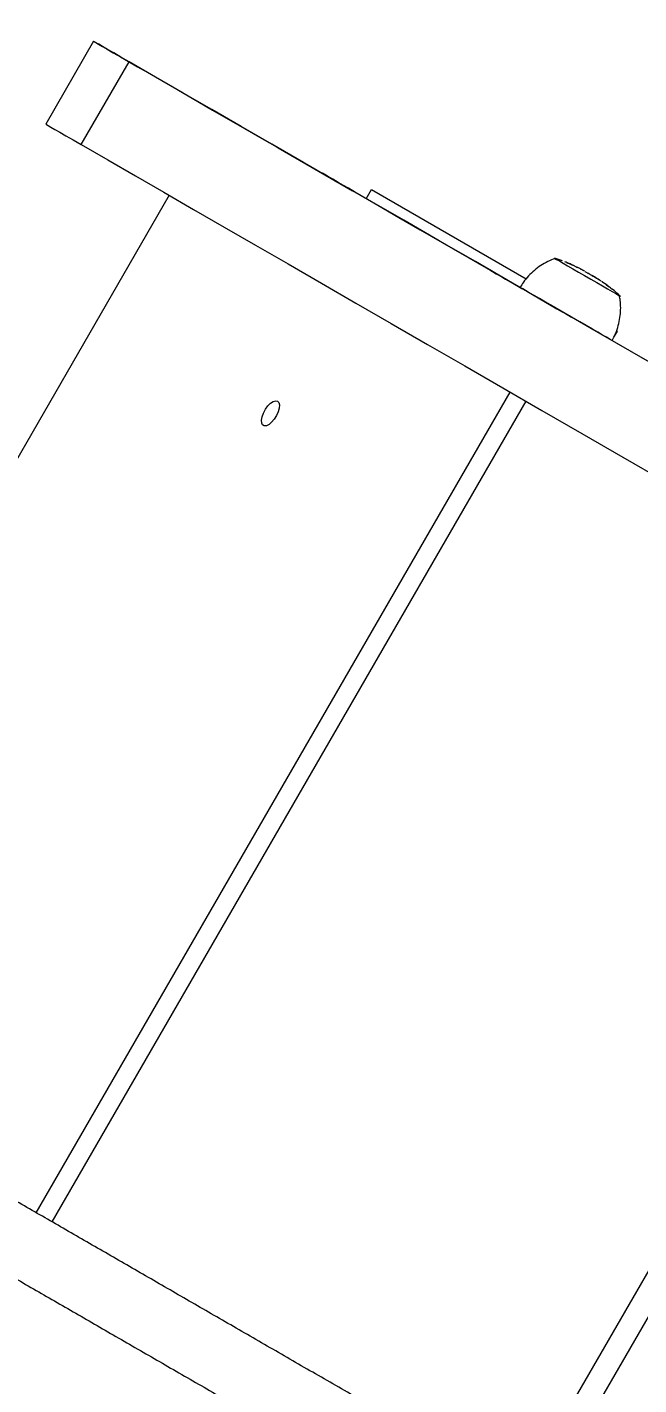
# Model space of a CAD drawing. Header units: millimetres. Extents: x -6006 to 5875, y -6399 to 6717.
# Drawn here: x 1136.8 to 1309.4, y 3078 to 3461.3 of the extents above; entities that cross this region are included whole.
import ezdxf

# ---------------------------------------------------------------- set-up
doc = ezdxf.new("R2010")
doc.units = ezdxf.units.MM
for name, color, linetype in [('DIKOM_ОБЪЕКТ', 7, 'Continuous'), ('DIKOM_РАЗМЕР_ЗОНА', 7, 'Continuous'), ('DIKOM_РАЗМЕР_ОБЪЕКТА', 7, 'Continuous')]:
    doc.layers.add(name, color=color, linetype=linetype)
doc.styles.add('style1', font='arial.ttf', dxfattribs={"width": 0.8})
doc.dimstyles.new('1-50', dxfattribs={"dimtxt": 300, "dimasz": 200, "dimexe": 100, "dimexo": 0, "dimgap": 100, "dimtad": 0, "dimdec": 0, "dimtxsty": 'style1', "dimcen": 0, "dimclrd": 7, "dimclre": 7, "dimadec": 1, "dimazin": 2, "dimtfac": 1, "dimtdec": 0, "dimtmove": 1, "dimatfit": 3, "dimfxl": 0, "dimlwd": 25, "dimlwe": 18, "dimarcsym": 0})

# ---------------------------------------------------------------- blocks, each defined once
blk = doc.blocks.new('*D15')
at = {"layer": 'Defpoints', "color": 0, "transparency": 16777216}
for p in [(-4354.46, 4593.05), (3409.28, 4593.05), (-1328.61, -3571.89)]:
    blk.add_point(p, dxfattribs=at)
at = {"layer": 'DIKOM_РАЗМЕР_ОБЪЕКТА', "color": 7, "lineweight": 18, "transparency": 16777216}
for p, q in [((3409.28, 4593.05), (-4454.46, 4593.05)), ((-1328.61, -3571.89), (-4454.46, -3571.89))]:
    blk.add_line(p, q, dxfattribs=at)
at = {"layer": 'DIKOM_РАЗМЕР_ОБЪЕКТА', "color": 7, "lineweight": 25, "transparency": 16777216}
for p, q in [((-4354.46, 4393.05), (-4354.46, 968.7)), ((-4354.46, -3371.89), (-4354.46, 52.46))]:
    blk.add_line(p, q, dxfattribs=at)
at = {"layer": 'DIKOM_РАЗМЕР_ОБЪЕКТА', "color": 7, "transparency": 16777216}
for points in [[(-4387.8, 4393.05), (-4321.13, 4393.05), (-4354.46, 4593.05)], [(-4387.8, -3371.89), (-4321.13, -3371.89), (-4354.46, -3571.89)]]:
    blk.add_solid(points, dxfattribs=at)
at = {"layer": 'DIKOM_РАЗМЕР_ОБЪЕКТА', "color": 0, "transparency": 16777216, "insert": (-4354.46, 510.58), "char_height": 300, "attachment_point": 5, "rotation": 90, "style": 'style1'}
blk.add_mtext('8150', dxfattribs=at)
blk = doc.blocks.new('*D16')
at = {"layer": 'Defpoints', "color": 0, "transparency": 16777216}
for p in [(3934.59, 4272.92), (-3710.11, -290.96), (3934.59, -4791.62)]:
    blk.add_point(p, dxfattribs=at)
at = {"layer": 'DIKOM_РАЗМЕР_ОБЪЕКТА', "color": 7, "lineweight": 18, "transparency": 16777216}
for p, q in [((3934.59, 4272.92), (3934.59, -4891.62)), ((-3710.11, -290.96), (-3710.11, -4891.62))]:
    blk.add_line(p, q, dxfattribs=at)
at = {"layer": 'DIKOM_РАЗМЕР_ОБЪЕКТА', "color": 7, "lineweight": 25, "transparency": 16777216}
for p, q in [((-3510.11, -4791.62), (-1432.64, -4791.62)), ((3734.59, -4791.62), (-518.7, -4791.62))]:
    blk.add_line(p, q, dxfattribs=at)
at = {"layer": 'DIKOM_РАЗМЕР_ОБЪЕКТА', "color": 7, "transparency": 16777216}
for points in [[(-3510.11, -4758.29), (-3510.11, -4824.96), (-3710.11, -4791.62)], [(3734.59, -4758.29), (3734.59, -4824.96), (3934.59, -4791.62)]]:
    blk.add_solid(points, dxfattribs=at)
at = {"layer": 'DIKOM_РАЗМЕР_ОБЪЕКТА', "color": 0, "transparency": 16777216, "insert": (-975.67, -4791.62), "char_height": 300, "attachment_point": 5, "style": 'style1'}
blk.add_mtext('7650', dxfattribs=at)
blk = doc.blocks.new('*D14')
at = {"layer": 'Defpoints', "color": 0, "transparency": 16777216}
for p in [(3463.26, 6716.57), (-5809.49, -5571.89), (-1350.38, -5571.89)]:
    blk.add_point(p, dxfattribs=at)
at = {"layer": 'DIKOM_РАЗМЕР_ЗОНА', "color": 7, "lineweight": 18, "transparency": 16777216}
for p, q in [((3463.26, 6716.57), (-5909.49, 6716.57)), ((-1350.38, -5571.89), (-5909.49, -5571.89))]:
    blk.add_line(p, q, dxfattribs=at)
at = {"layer": 'DIKOM_РАЗМЕР_ЗОНА', "color": 7, "lineweight": 25, "transparency": 16777216}
for p, q in [((-5809.49, 6516.57), (-5809.49, 1149.14)), ((-5809.49, -5371.89), (-5809.49, 69.36))]:
    blk.add_line(p, q, dxfattribs=at)
at = {"layer": 'DIKOM_РАЗМЕР_ЗОНА', "color": 7, "transparency": 16777216}
for points in [[(-5842.83, 6516.57), (-5776.16, 6516.57), (-5809.49, 6716.57)], [(-5842.83, -5371.89), (-5776.16, -5371.89), (-5809.49, -5571.89)]]:
    blk.add_solid(points, dxfattribs=at)
at = {"layer": 'DIKOM_РАЗМЕР_ЗОНА', "color": 0, "transparency": 16777216, "insert": (-5809.49, 609.25), "char_height": 300, "attachment_point": 5, "rotation": 90, "style": 'style1'}
blk.add_mtext('12300', dxfattribs=at)
blk = doc.blocks.new('*D13')
at = {"layer": 'Defpoints', "color": 0, "transparency": 16777216}
for p in [(5874.9, 4901.57), (-5210.11, -1293.83), (5874.9, -6202.3)]:
    blk.add_point(p, dxfattribs=at)
at = {"layer": 'DIKOM_РАЗМЕР_ЗОНА', "color": 7, "lineweight": 18, "transparency": 16777216}
for p, q in [((5874.9, 4901.57), (5874.9, -6302.3)), ((-5210.11, -1293.83), (-5210.11, -6302.3))]:
    blk.add_line(p, q, dxfattribs=at)
at = {"layer": 'DIKOM_РАЗМЕР_ЗОНА', "color": 7, "lineweight": 25, "transparency": 16777216}
for p, q in [((-5010.11, -6202.3), (160.46, -6202.3)), ((5674.9, -6202.3), (1240.24, -6202.3))]:
    blk.add_line(p, q, dxfattribs=at)
at = {"layer": 'DIKOM_РАЗМЕР_ЗОНА', "color": 7, "transparency": 16777216}
for points in [[(-5010.11, -6168.97), (-5010.11, -6235.64), (-5210.11, -6202.3)], [(5674.9, -6168.97), (5674.9, -6235.64), (5874.9, -6202.3)]]:
    blk.add_solid(points, dxfattribs=at)
at = {"layer": 'DIKOM_РАЗМЕР_ЗОНА', "color": 0, "transparency": 16777216, "insert": (700.35, -6202.3), "char_height": 300, "attachment_point": 5, "style": 'style1'}
blk.add_mtext('11100', dxfattribs=at)

msp = doc.modelspace()

# ---------------------------------------------------------------- linework, layer by layer
at = {"layer": 'DIKOM_ОБЪЕКТ', "color": 7, "linetype": 'Continuous', "lineweight": 15}
for p, q in [((1155.59, 3457.31), (1142.09, 3433.92)), ((1152.08, 3428.16), (1165.58, 3451.54)), ((1208.07, 3427.01), (1207.69, 3427.23)), ((1207.69, 3427.23), (1228.64, 3415.13)), ((1208.07, 3427.01), (1267.35, 3392.78)), ((1232.52, 3412.89), (1234.02, 3415.49)), ((1234.02, 3415.49), (1234.02, 3415.49)), ((1234.02, 3415.49), (1277.67, 3390.29)), ((1234.02, 3415.49), (1277.67, 3390.29)), ((1176.87, 3413.85), (853.87, 2854.39)), ((1290.23, 3379.57), (1228.64, 3415.13)), ((1287.89, 3395.33), (1285.67, 3396.09)), ((1269.29, 3391.67), (1267.35, 3392.78)), ((1288.59, 3395.06), (1288.67, 3395.03)), ((1288.73, 3395.01), (1288.74, 3395)), ((1289.05, 3394.87), (1289.05, 3394.88)), ((1291.86, 3393.58), (1290.8, 3394.11)), ((1291.88, 3393.59), (1291.98, 3393.55)), ((1292.38, 3393.34), (1292.28, 3393.38)), ((1293, 3393.01), (1293.11, 3392.96)), ((1294.2, 3392.35), (1295.41, 3391.63)), ((1277.8, 3386.75), (1269.29, 3391.67)), ((1296.21, 3391.19), (1296.29, 3391.15)), ((1300.19, 3388.65), (1299.6, 3389.06)), ((1300.26, 3388.56), (1299.68, 3389.01)), ((1300.19, 3388.63), (1300.41, 3388.48)), ((1277.8, 3386.75), (1286.33, 3381.82)), ((1301.39, 3387.74), (1300.63, 3388.28)), ((1300.71, 3388.27), (1301.08, 3387.98)), ((1290.23, 3379.57), (1286.33, 3381.82)), ((1303.3, 3375.49), (1302.47, 3374.07)), ((1303.3, 3375.49), (1302.47, 3374.07)), ((1303.14, 3375.58), (1303.3, 3375.49)), ((1303.14, 3375.58), (1303.3, 3375.49)), ((1303.3, 3375.49), (1303.3, 3375.49)), ((1301.86, 3372.86), (1388.86, 3322.63)), ((1139.36, 3126.62), (1273.11, 3358.28)), ((1277.54, 3355.72), (1143.79, 3124.06)), ((1276.09, 3047.68), (1409.84, 3279.34)), ((1415.36, 3276.15), (1281.61, 3044.49))]:
    msp.add_line(p, q, dxfattribs=at)
at = {"layer": 'DIKOM_ОБЪЕКТ', "color": 7, "linetype": 'Continuous', "lineweight": 15, "flags": 128}
for points in [[(1165.58, 3451.54), (1163.27, 3452.87), (1161.26, 3454.04), (1159.54, 3455.03), (1158.13, 3455.84), (1157.03, 3456.48), (1156.24, 3456.93), (1155.76, 3457.21), (1155.59, 3457.31), (1155.74, 3457.22), (1156.2, 3456.96), (1156.97, 3456.51), (1158.05, 3455.89), (1159.44, 3455.08), (1161.14, 3454.1), (1163.13, 3452.95), (1165.42, 3451.63), (1168, 3450.14), (1170.87, 3448.49), (1174.01, 3446.68), (1177.42, 3444.71), (1181.09, 3442.59), (1185.01, 3440.32), (1189.17, 3437.92), (1193.57, 3435.38), (1198.19, 3432.71), (1203.02, 3429.92), (1208.05, 3427.02), (1213.27, 3424.01), (1218.66, 3420.9), (1224.21, 3417.69), (1229.91, 3414.4), (1235.74, 3411.03), (1241.7, 3407.59), (1247.76, 3404.1), (1253.91, 3400.54), (1260.14, 3396.95), (1266.42, 3393.32), (1272.76, 3389.66), (1275.92, 3387.83)], [(1318.38, 3363.32), (1306.86, 3369.97), (1295.6, 3376.47), (1284.58, 3382.83), (1273.82, 3389.05), (1263.32, 3395.11), (1253.08, 3401.02), (1243.11, 3406.78), (1233.4, 3412.39), (1223.95, 3417.84), (1214.78, 3423.13), (1205.88, 3428.27), (1197.26, 3433.25), (1188.92, 3438.06), (1180.86, 3442.72), (1173.07, 3447.21), (1165.58, 3451.54)], [(1142.09, 3433.92), (1142.09, 3433.92), (1142.26, 3433.83), (1142.74, 3433.55), (1143.53, 3433.09), (1144.63, 3432.46), (1146.04, 3431.64), (1147.76, 3430.65), (1149.77, 3429.49), (1152.08, 3428.16)], [(1152.08, 3428.16), (1159.57, 3423.83), (1167.36, 3419.34), (1175.42, 3414.68), (1183.76, 3409.86), (1192.38, 3404.89), (1201.28, 3399.75), (1210.45, 3394.45), (1219.9, 3389), (1229.61, 3383.4), (1239.58, 3377.64), (1249.82, 3371.72), (1260.32, 3365.66), (1271.08, 3359.45), (1282.1, 3353.09), (1293.36, 3346.59), (1304.88, 3339.94), (1316.64, 3333.15)], [(1207.26, 3427.48), (1207.28, 3427.47), (1207.53, 3427.32), (1208.07, 3427.01)], [(1230.57, 3414.02), (1229.76, 3414.49), (1228.71, 3415.09), (1227.47, 3415.81), (1226.07, 3416.62), (1224.58, 3417.47), (1223.06, 3418.36), (1221.55, 3419.23), (1220.12, 3420.05)], [(1285.54, 3396.14), (1285.54, 3396.14), (1285.72, 3396.03), (1286.21, 3395.75), (1287, 3395.3), (1288.05, 3394.69), (1289.34, 3393.94), (1290.82, 3393.09), (1292.44, 3392.15), (1294.14, 3391.17)], [(1267.35, 3392.78), (1268.16, 3392.31), (1269.21, 3391.71), (1270.46, 3390.99), (1271.85, 3390.18), (1273.34, 3389.33), (1274.87, 3388.44), (1276.37, 3387.57), (1277.8, 3386.75)], [(1294.14, 3391.17), (1295.86, 3390.18), (1297.56, 3389.2), (1299.16, 3388.27), (1300.62, 3387.43), (1301.88, 3386.7), (1302.9, 3386.11), (1303.65, 3385.68), (1304.11, 3385.42), (1304.24, 3385.34)], [(1301.88, 3372.85), (1301.87, 3372.85), (1301.63, 3372.99), (1301.1, 3373.3), (1300.28, 3373.77), (1299.19, 3374.4), (1297.86, 3375.17), (1296.32, 3376.06), (1294.61, 3377.04), (1292.76, 3378.11), (1290.82, 3379.23), (1288.84, 3380.38), (1286.86, 3381.52), (1284.92, 3382.64), (1283.08, 3383.7), (1281.38, 3384.69), (1279.85, 3385.57), (1278.53, 3386.33), (1277.45, 3386.95), (1276.65, 3387.41), (1276.13, 3387.71), (1275.91, 3387.84), (1275.9, 3387.85)], [(1286.33, 3381.82), (1287.63, 3381.07), (1288.74, 3380.43), (1289.63, 3379.92), (1290.26, 3379.56), (1290.6, 3379.36), (1290.65, 3379.33), (1290.39, 3379.48), (1289.85, 3379.79)], [(1207.49, 3355.75), (1207.85, 3355.34), (1208.01, 3354.65), (1207.94, 3353.75), (1207.65, 3352.73), (1207.17, 3351.66), (1206.54, 3350.65), (1205.82, 3349.79), (1205.07, 3349.14), (1204.35, 3348.78), (1203.74, 3348.73), (1203.28, 3349), (1203.02, 3349.55), (1202.97, 3350.35), (1203.15, 3351.33), (1203.54, 3352.38), (1204.1, 3353.43), (1204.78, 3354.38), (1205.53, 3355.14), (1206.27, 3355.65), (1206.95, 3355.86), (1207.49, 3355.75)]]:
    msp.add_lwpolyline(points, dxfattribs=at)
at = {"layer": 'DIKOM_ОБЪЕКТ', "color": 7, "linetype": 'Continuous', "lineweight": 15}
for points, knots in [([(1285.9, 3396.02), (1285.87, 3396.01), (1285.13, 3395.8), (1283.73, 3395.15), (1281.76, 3394.05), (1279.93, 3392.69), (1278.28, 3391.1), (1276.91, 3389.48), (1276.23, 3388.33), (1275.93, 3387.83)], [0, 0, 0, 0, 0.006866, 0.176246, 0.347724, 0.520543, 0.694276, 0.868552, 1, 1, 1, 1]), ([(1289.77, 3394.57), (1289.58, 3394.65), (1289.19, 3394.82), (1288.79, 3394.98), (1288.59, 3395.06)], [0, 0, 0, 0, 0.489497, 1, 1, 1, 1]), ([(1289.05, 3394.88), (1289.17, 3394.83), (1289.41, 3394.73), (1289.64, 3394.63), (1289.76, 3394.58)], [0, 0, 0, 0, 0.510113, 1, 1, 1, 1]), ([(1289.76, 3394.58), (1289.9, 3394.52), (1290.14, 3394.41), (1290.45, 3394.27), (1290.69, 3394.17), (1290.84, 3394.1), (1290.87, 3394.09), (1290.88, 3394.08)], [0, 0, 0, 0, 0.298983, 0.485614, 0.672698, 0.915471, 1, 1, 1, 1]), ([(1291.28, 3393.89), (1291.25, 3393.91), (1291.21, 3393.93), (1290.98, 3394.03), (1290.69, 3394.16), (1290.27, 3394.35), (1289.95, 3394.49), (1289.77, 3394.57)], [0, 0, 0, 0, 0.177938, 0.374595, 0.536206, 0.734352, 1, 1, 1, 1]), ([(1292.28, 3393.38), (1292.21, 3393.42), (1292.08, 3393.49), (1291.94, 3393.56), (1291.88, 3393.59)], [0, 0, 0, 0, 0.524441, 1, 1, 1, 1]), ([(1293.11, 3392.96), (1293.11, 3392.96), (1292.87, 3393.1), (1292.62, 3393.21), (1292.38, 3393.33)], [0, 0, 0, 0, 0.011978, 1, 1, 1, 1]), ([(1293.4, 3392.79), (1293.33, 3392.83), (1293.2, 3392.9), (1293.07, 3392.97), (1293, 3393.01)], [0, 0, 0, 0, 0.515928, 1, 1, 1, 1]), ([(1293.5, 3392.75), (1293.48, 3392.76), (1293.45, 3392.77), (1293.42, 3392.79), (1293.4, 3392.79)], [0, 0, 0, 0, 0.50202, 1, 1, 1, 1]), ([(1293.77, 3392.6), (1293.71, 3392.63), (1293.64, 3392.67), (1293.57, 3392.71), (1293.56, 3392.72)], [0, 0, 0, 0, 0.848331, 1, 1, 1, 1]), ([(1294.14, 3392.39), (1294.14, 3392.39), (1294.14, 3392.39), (1294.14, 3392.39), (1294.14, 3392.39), (1294.13, 3392.39), (1294.13, 3392.4), (1294.1, 3392.41), (1294.03, 3392.45), (1293.92, 3392.51), (1293.83, 3392.57), (1293.77, 3392.6)], [0, 0, 0, 0, 0.045288, 0.138704, 0.163812, 0.173653, 0.18555, 0.218976, 0.352899, 0.633761, 1, 1, 1, 1]), ([(1295.54, 3391.58), (1295.46, 3391.62), (1295.37, 3391.67), (1295.2, 3391.78), (1295.1, 3391.83), (1295.01, 3391.88)], [0, 0, 0, 0, 0.443429, 0.499992, 1, 1, 1, 1]), ([(1296.21, 3391.19), (1296.08, 3391.27), (1295.83, 3391.41), (1295.52, 3391.59), (1295.35, 3391.69)], [0, 0, 0, 0, 0.476546, 1, 1, 1, 1]), ([(1296.15, 3391.22), (1296.15, 3391.23), (1296.08, 3391.27), (1295.97, 3391.33), (1295.87, 3391.39)], [0, 0, 0, 0, 0.021849, 1, 1, 1, 1]), ([(1297.17, 3390.62), (1296.97, 3390.74), (1296.63, 3390.94), (1296.29, 3391.15), (1296.18, 3391.21), (1296.15, 3391.22)], [0, 0, 0, 0, 0.499632, 0.86707, 1, 1, 1, 1]), ([(1296.29, 3391.14), (1296.34, 3391.12), (1296.44, 3391.06), (1296.7, 3390.91), (1296.97, 3390.75), (1297.14, 3390.64), (1297.2, 3390.61)], [0, 0, 0, 0, 0.289648, 0.580225, 0.846166, 1, 1, 1, 1]), ([(1296.69, 3390.91), (1296.69, 3390.91), (1296.69, 3390.91), (1296.65, 3390.94), (1296.57, 3390.98), (1296.44, 3391.06), (1296.41, 3391.07)], [0, 0, 0, 0, 0.048183, 0.316097, 0.877632, 1, 1, 1, 1]), ([(1298.33, 3389.92), (1298.28, 3389.95), (1297.98, 3390.15), (1297.51, 3390.43), (1297.02, 3390.72), (1296.79, 3390.86), (1296.72, 3390.9), (1296.7, 3390.91), (1296.7, 3390.91), (1296.7, 3390.91), (1296.7, 3390.91), (1296.7, 3390.91), (1296.69, 3390.92), (1296.62, 3390.96), (1296.47, 3391.04), (1296.42, 3391.07)], [0, 0, 0, 0, 0.053707, 0.383839, 0.57341, 0.64837, 0.659747, 0.662003, 0.663514, 0.665112, 0.667783, 0.673961, 0.699027, 0.890581, 1, 1, 1, 1]), ([(1298.72, 3389.67), (1298.68, 3389.69), (1298.61, 3389.73), (1298.26, 3389.95), (1297.87, 3390.19), (1297.48, 3390.43), (1297.25, 3390.57), (1297.17, 3390.62)], [0, 0, 0, 0, 0.303287, 0.504236, 0.705256, 0.898175, 1, 1, 1, 1]), ([(1297.2, 3390.61), (1297.35, 3390.51), (1297.61, 3390.35), (1297.94, 3390.15), (1298.17, 3390.01), (1298.3, 3389.94), (1298.33, 3389.92), (1298.34, 3389.91)], [0, 0, 0, 0, 0.256188, 0.437085, 0.617778, 0.843456, 1, 1, 1, 1]), ([(1299.23, 3389.33), (1299.2, 3389.35), (1299.1, 3389.42), (1298.99, 3389.49), (1298.91, 3389.53)], [0, 0, 0, 0, 0.269534, 1, 1, 1, 1]), ([(1299.08, 3389.39), (1299.12, 3389.38), (1299.22, 3389.35), (1299.28, 3389.28), (1299.32, 3389.24)], [0, 0, 0, 0, 0.500088, 1, 1, 1, 1]), ([(1299.45, 3389.13), (1299.39, 3389.17), (1299.27, 3389.26), (1299.14, 3389.34), (1299.08, 3389.39)], [0, 0, 0, 0, 0.477242, 1, 1, 1, 1]), ([(1299.6, 3389.07), (1299.59, 3389.07), (1299.55, 3389.11), (1299.49, 3389.12), (1299.45, 3389.13)], [0, 0, 0, 0, 0.266746, 1, 1, 1, 1]), ([(1301.09, 3387.98), (1300.89, 3388.14), (1300.6, 3388.37), (1300.29, 3388.58), (1300.2, 3388.64)], [0, 0, 0, 0, 0.69038, 1, 1, 1, 1]), ([(1300.63, 3388.28), (1300.57, 3388.33), (1300.44, 3388.42), (1300.32, 3388.51), (1300.26, 3388.56)], [0, 0, 0, 0, 0.501791, 1, 1, 1, 1]), ([(1300.41, 3388.48), (1300.43, 3388.47), (1300.46, 3388.44), (1300.49, 3388.42), (1300.5, 3388.4), (1300.5, 3388.4)], [0, 0, 0, 0, 0.49981, 0.749941, 1, 1, 1, 1]), ([(1300.5, 3388.4), (1300.51, 3388.4), (1300.51, 3388.4), (1300.51, 3388.39), (1300.51, 3388.39)], [0, 0, 0, 0, 0.518553, 1, 1, 1, 1]), ([(1300.51, 3388.39), (1300.54, 3388.37), (1300.59, 3388.34), (1300.66, 3388.3), (1300.69, 3388.28), (1300.71, 3388.27)], [0, 0, 0, 0, 0.500091, 0.749916, 1, 1, 1, 1]), ([(1301.43, 3387.67), (1301.47, 3387.66), (1301.53, 3387.65), (1301.58, 3387.61), (1301.6, 3387.59)], [0, 0, 0, 0, 0.657414, 1, 1, 1, 1]), ([(1301.79, 3387.38), (1301.72, 3387.44), (1301.6, 3387.53), (1301.48, 3387.63), (1301.43, 3387.67)], [0, 0, 0, 0, 0.562814, 1, 1, 1, 1]), ([(1301.96, 3387.31), (1301.95, 3387.32), (1301.9, 3387.36), (1301.84, 3387.37), (1301.79, 3387.38)], [0, 0, 0, 0, 0.227098, 1, 1, 1, 1]), ([(1301.86, 3372.86), (1301.94, 3372.98), (1302.45, 3373.78), (1303.11, 3375.39), (1303.82, 3377.61), (1304.22, 3379.85), (1304.34, 3382.04), (1304.26, 3383.93), (1304.04, 3385.07), (1303.95, 3385.51)], [0, 0, 0, 0, 0.033452, 0.217276, 0.395133, 0.567519, 0.734704, 0.89675, 1, 1, 1, 1]), ([(1304.11, 3385.44), (1303.96, 3385.59), (1303.28, 3386.23), (1302.56, 3386.85), (1301.97, 3387.3), (1301.96, 3387.31)], [0, 0, 0, 0, 0.224893, 0.980443, 1, 1, 1, 1]), ([(1797.89, 2746.42), (1794.74, 2748.23), (1785.62, 2753.5), (1770.57, 2762.19), (1752.76, 2772.47), (1735.05, 2782.7), (1717.41, 2792.88), (1699.86, 2803.01), (1682.4, 2813.09), (1665.04, 2823.12), (1647.78, 2833.08), (1630.62, 2842.99), (1613.56, 2852.84), (1596.62, 2862.62), (1579.79, 2872.34), (1563.07, 2881.99), (1546.48, 2891.57), (1530.01, 2901.07), (1513.67, 2910.51), (1497.46, 2919.87), (1481.39, 2929.15), (1465.46, 2938.35), (1449.66, 2947.46), (1434.02, 2956.5), (1418.52, 2965.45), (1403.17, 2974.3), (1387.98, 2983.07), (1372.95, 2991.75), (1358.08, 3000.34), (1343.38, 3008.83), (1328.85, 3017.22), (1314.48, 3025.51), (1300.3, 3033.7), (1286.29, 3041.79), (1272.46, 3049.77), (1258.81, 3057.65), (1245.36, 3065.42), (1232.09, 3073.08), (1219.01, 3080.63), (1206.13, 3088.07), (1193.45, 3095.39), (1180.97, 3102.59), (1168.7, 3109.68), (1156.63, 3116.65), (1144.77, 3123.5), (1133.12, 3130.22), (1121.69, 3136.82), (1110.47, 3143.3), (1099.47, 3149.65), (1090.72, 3154.7), (1085.66, 3157.62), (1084.13, 3158.51)], [0, 0, 0, 0, 0.010974, 0.031824, 0.052675, 0.073526, 0.094376, 0.115227, 0.136078, 0.156929, 0.177779, 0.19863, 0.219481, 0.240332, 0.261182, 0.282033, 0.302884, 0.323735, 0.344585, 0.365436, 0.386287, 0.407137, 0.427988, 0.448839, 0.46969, 0.49054, 0.511391, 0.532242, 0.553093, 0.573943, 0.594794, 0.615645, 0.636495, 0.657346, 0.678197, 0.699048, 0.719898, 0.740749, 0.7616, 0.782451, 0.803301, 0.824152, 0.845003, 0.865853, 0.886704, 0.907555, 0.928406, 0.949256, 0.970107, 0.990958, 1, 1, 1, 1]), ([(1074.63, 3142.05), (1076.49, 3140.98), (1081.88, 3137.86), (1090.98, 3132.61), (1102, 3126.25), (1113.24, 3119.76), (1124.69, 3113.15), (1136.36, 3106.41), (1148.24, 3099.55), (1160.33, 3092.57), (1172.62, 3085.48), (1185.12, 3078.26), (1197.82, 3070.93), (1210.72, 3063.48), (1223.81, 3055.92), (1237.09, 3048.25), (1250.57, 3040.47), (1264.23, 3032.58), (1278.08, 3024.59), (1292.1, 3016.49), (1306.31, 3008.29), (1320.69, 2999.99), (1335.24, 2991.59), (1349.95, 2983.09), (1364.84, 2974.5), (1379.88, 2965.81), (1395.09, 2957.03), (1410.45, 2948.17), (1425.96, 2939.21), (1441.62, 2930.17), (1457.43, 2921.04), (1473.37, 2911.84), (1489.46, 2902.55), (1505.68, 2893.18), (1522.03, 2883.74), (1538.51, 2874.23), (1555.12, 2864.64), (1571.84, 2854.99), (1588.68, 2845.26), (1605.64, 2835.47), (1622.7, 2825.62), (1639.87, 2815.71), (1657.15, 2805.73), (1674.52, 2795.71), (1691.98, 2785.62), (1709.54, 2775.48), (1727.18, 2765.3), (1744.91, 2755.06), (1762.72, 2744.78), (1777.22, 2736.41), (1785.8, 2731.46), (1788.39, 2729.96)], [0, 0, 0, 0, 0.010974, 0.031824, 0.052675, 0.073526, 0.094376, 0.115227, 0.136078, 0.156929, 0.177779, 0.19863, 0.219481, 0.240331, 0.261182, 0.282033, 0.302884, 0.323734, 0.344585, 0.365436, 0.386287, 0.407137, 0.427988, 0.448839, 0.46969, 0.49054, 0.511391, 0.532242, 0.553093, 0.573943, 0.594794, 0.615645, 0.636495, 0.657346, 0.678197, 0.699048, 0.719898, 0.740749, 0.7616, 0.782451, 0.803301, 0.824152, 0.845003, 0.865854, 0.886704, 0.907555, 0.928406, 0.949256, 0.970107, 0.990958, 1, 1, 1, 1])]:
    msp.add_open_spline(points, degree=3, knots=knots, dxfattribs=at)

# ---------------------------------------------------------------- dimensions: what is measured, and where the dimension line sits
at = {"layer": 'DIKOM_РАЗМЕР_ЗОНА'}
dim = msp.add_linear_dim(base=(-5809.49, -5571.89), p1=(3463.26, 6716.57), p2=(-1350.38, -5571.89), angle=90, text='12300', dimstyle='1-50', override={"dimscale": 1, "dimtix": 0, "dimtofl": 1, "dimtmove": 1, "dimatfit": 3}, dxfattribs=at)
dim.commit()
dim.dimension.update_dxf_attribs({"geometry": '*D14', "text_midpoint": (-5809.49, 609.25), "dimtype": 160})
dim = msp.add_linear_dim(base=(5874.9, -6202.3), p1=(-5210.11, -1293.83), p2=(5874.9, 4901.57), text='11100', dimstyle='1-50', override={"dimscale": 1, "dimtix": 0, "dimtofl": 1, "dimtmove": 1, "dimatfit": 3}, dxfattribs=at)
dim.commit()
dim.dimension.update_dxf_attribs({"geometry": '*D13', "text_midpoint": (700.35, -6202.3), "dimtype": 160})
at = {"layer": 'DIKOM_РАЗМЕР_ОБЪЕКТА'}
dim = msp.add_linear_dim(base=(-4354.46, 4593.05), p1=(-1328.61, -3571.89), p2=(3409.28, 4593.05), angle=90, text='8150', dimstyle='1-50', override={"dimscale": 1, "dimtix": 0, "dimtofl": 1, "dimtmove": 1, "dimatfit": 3}, dxfattribs=at)
dim.commit()
dim.dimension.update_dxf_attribs({"geometry": '*D15', "text_midpoint": (-4354.46, 510.58)})
dim = msp.add_linear_dim(base=(3934.59, -4791.62), p1=(-3710.11, -290.96), p2=(3934.59, 4272.92), text='7650', dimstyle='1-50', override={"dimscale": 1, "dimtix": 0, "dimtofl": 1, "dimtmove": 1, "dimatfit": 3}, dxfattribs=at)
dim.commit()
dim.dimension.update_dxf_attribs({"geometry": '*D16', "text_midpoint": (-975.67, -4791.62), "dimtype": 160})

doc.saveas('drawing.dxf')
